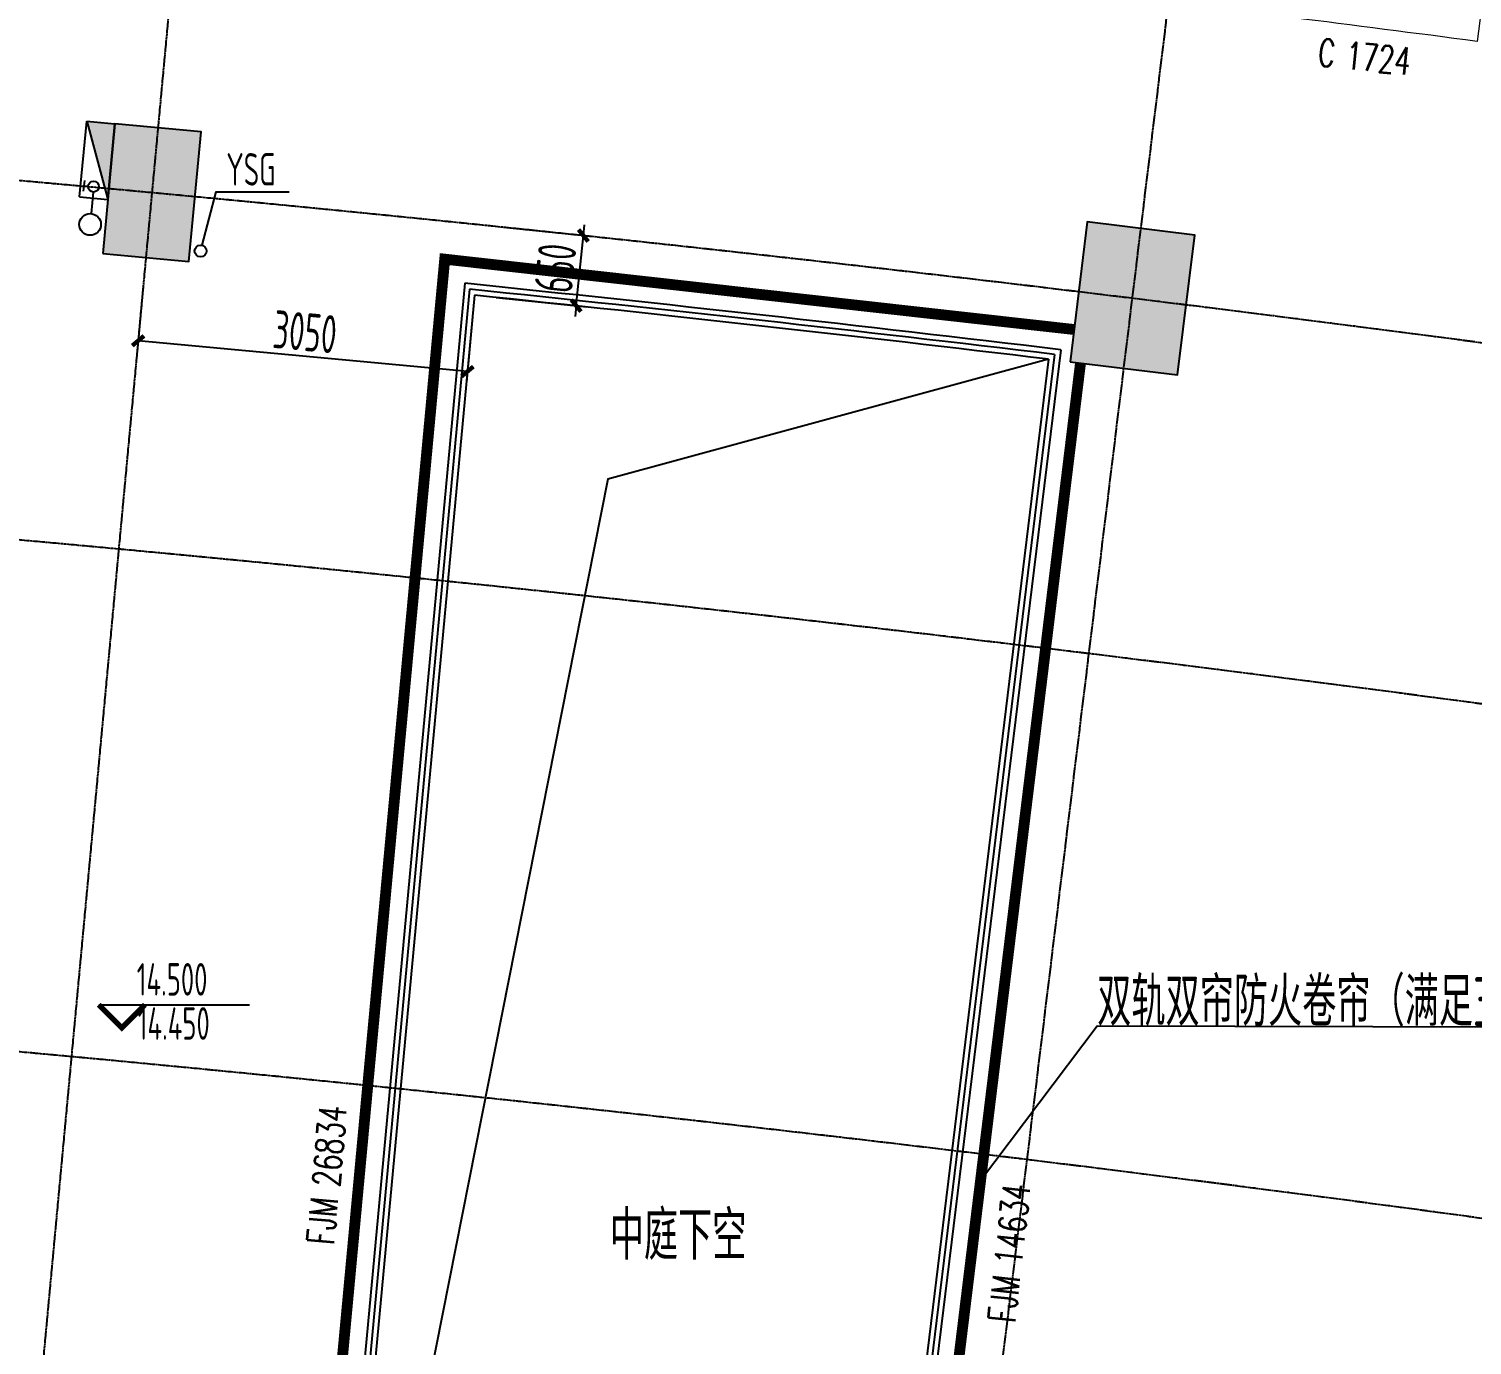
# Model space of a CAD drawing. Header units: millimetres. Extents: x 11677979 to 24947533, y -12764720 to -6308891.
# Drawn here: x 11806983 to 11820293, y -6389470 to -6377334 of the extents above; entities that cross this region are included whole.
import ezdxf
from ezdxf.enums import TextEntityAlignment as Align

# ---------------------------------------------------------------- set-up
doc = ezdxf.new("R2010")
doc.units = ezdxf.units.MM
doc.header["$LTSCALE"] = 10
for name, pattern in [('A2-RG-AXIS$0$CENTER', [2, 1.25, -0.25, 0.25, -0.25]), ('A2-RG-AXIS$0$DOTE', [2.42, 2, -0.2, 0.02, -0.2]), ('A2-RI-F4$0$A2-RG-AXIS$0$CENTER', [2, 1.25, -0.25, 0.25, -0.25]), ('A2-RI-F4$0$A2-RG-AXIS$0$DOTE', [2.42, 2, -0.2, 0.02, -0.2]), ('A2-RI-F4$0$DOT2', [0.125, 0, -0.125]), ('A2-RI-F4$0$HIDDEN', [0.375, 0.25, -0.125])]:
    doc.linetypes.add(name, pattern=pattern)
for name, color, linetype in [('A2-RB-F4$0$$34$A-DIMS-100', 1, 'Continuous'), ('A2-RG-AXIS$0$A-GRID', 1, 'A2-RG-AXIS$0$CENTER'), ('A2-RI-F4$0$$2$A-SYMB', 4, 'Continuous'), ('A2-RI-F4$0$0P-FE-FH-P', 41, 'A2-RI-F4$0$YJdef_FE-FH_LINE_F'), ('A2-RI-F4$0$0P-FE-FH-V', 141, 'Continuous'), ('A2-RI-F4$0$0P-FE-HY', 141, 'Continuous'), ('A2-RI-F4$0$A-ROOF-DRAN', 175, 'Continuous'), ('A2-RI-F4$0$A-SYMB', 4, 'Continuous'), ('A2-RI-F4$0$A-SYMB-AREA', 4, 'Continuous'), ('A2-RI-F4$0$A-SYMB-DOOR', 4, 'Continuous'), ('A2-RI-F4$0$A-SYMB-NAME', 4, 'Continuous'), ('A2-RI-F4$0$A-SYMB-VOID', 35, 'Continuous'), ('A2-RI-F4$0$A2-RB-F4$0$$34$A-DIMS-100', 1, 'Continuous'), ('A2-RI-F4$0$A2-RG-AXIS$0$A-GRID', 1, 'A2-RI-F4$0$A2-RG-AXIS$0$CENTER'), ('A2-RI-F4$0$A2-RS-F4$0$A-HATH-GRAY', 8, 'Continuous'), ('A2-RI-F4$0$A2-RS-F4$0$A-WALL-CONC', 6, 'Continuous'), ('A2-RI-F4$0$an-flor-open', 3, 'Continuous'), ('A2-RI-F4$0$防火卷帘门', 20, 'Continuous'), ('A2-RS-F4$0$A-HATH-GRAY', 8, 'Continuous'), ('A2-RS-F4$0$A-WALL-CONC', 6, 'Continuous')]:
    doc.layers.add(name, color=color, linetype=linetype)
for name, color, linetype, lineweight in [('A2-RI-F4$0$A-FLOR-OTLN', 4, 'A2-RI-F4$0$DOT2', 5), ('A2-RI-F4$0$A-GLAZ', 140, 'Continuous', 5), ('A2-RI-F4$0$A-WALL', 7, 'Continuous', 5)]:
    doc.layers.add(name, color=color, linetype=linetype, lineweight=lineweight)
doc.styles.add('A2-RB-F4$0$$0$XD2008', font='hzs.shx', dxfattribs={"width": 0.7, "bigfont": 'hztxt.shx'})
doc.styles.add('A2-RI-F4$0$$0$XD2008', font='hzs.shx', dxfattribs={"width": 0.7, "bigfont": 'hztxt.shx'})
doc.styles.add('A2-RI-F4$0$A2-RB-F4$0$$0$XD2008', font='hzs.shx', dxfattribs={"width": 0.7, "bigfont": 'hztxt.shx'})
doc.styles.add('A2-RI-F4$0$ECADI', font='hzs.shx', dxfattribs={"width": 0.7, "bigfont": 'hztxt.shx'})
doc.styles.add('A2-RI-F4$0$ECADI-TXT', font='simplex.shx', dxfattribs={"bigfont": 'hztxt.shx'})
doc.styles.add('A2-RI-F4$0$hz1', font='hzs.shx', dxfattribs={"width": 0.75, "bigfont": 'hztxt.shx'})
doc.linetypes.add('A2-RI-F4$0$YJdef_FE-FH_LINE_F', pattern='A,4,-0.2,["F",A2-RI-F4$0$hz1,S=0.2,R=0,X=-0.1,Y=-0.1],-0.1', length=4.3)
doc.dimstyles.new('A2-RB-F4$0$$0$XD100$0', dxfattribs={"dimscale": 100, "dimtxt": 3.5, "dimasz": 1, "dimexe": 1, "dimexo": 2, "dimgap": 0.5, "dimtad": 1, "dimdec": 0, "dimdsep": 46, "dimtxsty": 'A2-RB-F4$0$$0$XD2008', "dimblk1": 'A2-RB-F4$0$$20$_ArchTick', "dimblk2": 'A2-RB-F4$0$$20$_ArchTick', "dimsah": 1, "dimcen": 2.5, "dimclrt": 4, "dimaunit": 1, "dimadec": 0, "dimazin": 0, "dimtfac": 1, "dimtdec": 0, "dimtix": 1, "dimtmove": 2, "dimatfit": 3, "dimfxl": 0, "dimtolj": 1, "dimtzin": 0, "dimarcsym": 0})
doc.dimstyles.new('A2-RI-F4$0$A2-RB-F4$0$$0$XD100$0', dxfattribs={"dimscale": 100, "dimtxt": 3.5, "dimasz": 1, "dimexe": 1, "dimexo": 2, "dimgap": 0.5, "dimtad": 1, "dimdec": 0, "dimdsep": 46, "dimtxsty": 'A2-RI-F4$0$A2-RB-F4$0$$0$XD2008', "dimblk1": 'A2-RI-F4$0$A2-RB-F4$0$$20$_ArchTick', "dimblk2": 'A2-RI-F4$0$A2-RB-F4$0$$20$_ArchTick', "dimsah": 1, "dimcen": 2.5, "dimclrt": 4, "dimaunit": 1, "dimadec": 0, "dimazin": 0, "dimtfac": 1, "dimtdec": 0, "dimtix": 1, "dimtmove": 2, "dimatfit": 3, "dimfxl": 0, "dimtolj": 1, "dimtzin": 0, "dimarcsym": 0})

# ---------------------------------------------------------------- blocks, each defined once
blk = doc.blocks.new('A2-RB-F4$0$$20$_ArchTick')
at = {"color": 0, "linetype": 'ByBlock', "const_width": 0.4}
blk.add_lwpolyline([(-0.5, -0.5), (0.5, 0.5)], dxfattribs=at)
blk = doc.blocks.new('*D352')
at = {"layer": 'A2-RB-F4$0$$34$A-DIMS-100', "color": 0, "lineweight": -2, "transparency": 16777216}
for p, q in [((11811359, -6379164), (11812196, -6379250)), ((11812097, -6379240), (11812107, -6379140)), ((11812030, -6379886), (11812097, -6379240)), ((11811292, -6379810), (11812129, -6379897)), ((11812030, -6379886), (11812020, -6379986))]:
    blk.add_line(p, q, dxfattribs=at)
at = {"layer": 'Defpoints', "color": 0, "transparency": 16777216}
for p in [(11811160, -6379143), (11812097, -6379240), (11811093, -6379790)]:
    blk.add_point(p, dxfattribs=at)
at = {"layer": 'A2-RB-F4$0$$34$A-DIMS-100', "color": 0, "lineweight": -2, "transparency": 16777216, "xscale": 100, "yscale": 100, "zscale": 100}
for p, rotation in [((11812097, -6379240), 264.1228209960622), ((11812030, -6379886), 84.1228209960622)]:
    blk.add_blockref('A2-RB-F4$0$$20$_ArchTick', p, dxfattribs=dict(at, rotation=rotation))
at = {"layer": 'A2-RB-F4$0$$34$A-DIMS-100', "color": 4, "transparency": 16777216, "insert": (11811839, -6379540), "char_height": 350, "attachment_point": 5, "rotation": 84.1228, "style": 'A2-RB-F4$0$$0$XD2008'}
blk.add_mtext('\\A1;650', dxfattribs=at)
blk = doc.blocks.new('*D355')
at = {"layer": 'A2-RB-F4$0$$34$A-DIMS-100', "color": 0, "lineweight": -2, "transparency": 16777216}
for p, q in [((11808038, -6379706), (11807981, -6380310)), ((11811075, -6379989), (11811018, -6380593)), ((11811028, -6380493), (11807991, -6380210))]:
    blk.add_line(p, q, dxfattribs=at)
at = {"layer": 'Defpoints', "color": 0, "transparency": 16777216}
for p in [(11808056, -6379507), (11811093, -6379790), (11807991, -6380210)]:
    blk.add_point(p, dxfattribs=at)
at = {"layer": 'A2-RB-F4$0$$34$A-DIMS-100', "color": 0, "lineweight": -2, "transparency": 16777216, "xscale": 100, "yscale": 100, "zscale": 100}
for p, rotation in [((11807991, -6380210), 174.6757551522877), ((11811028, -6380493), 354.6757551522878)]:
    blk.add_blockref('A2-RB-F4$0$$20$_ArchTick', p, dxfattribs=dict(at, rotation=rotation))
at = {"layer": 'A2-RB-F4$0$$34$A-DIMS-100', "color": 4, "transparency": 16777216, "insert": (11809530, -6380128), "char_height": 350, "attachment_point": 5, "rotation": 354.6758, "style": 'A2-RB-F4$0$$0$XD2008'}
blk.add_mtext('\\A1;3050', dxfattribs=at)
blk = doc.blocks.new('A2-RG-AXIS')
at = {"layer": 'A2-RG-AXIS$0$A-GRID', "linetype": 'A2-RG-AXIS$0$DOTE'}
for p, q in [((11809008.7, -6369286.5), (11805278.5, -6409313.1)), ((11813447.2, -6410192.8), (11818325.2, -6370289.9))]:
    blk.add_line(p, q, dxfattribs=at)
for radius in [323300, 316700, 313400, 308700]:
    blk.add_arc((11778730.7, -6694178.7), radius, 75.589285, 95.407644, dxfattribs=at)
blk = doc.blocks.new('A2-RI-F4$0$5erhfh')
at = {"layer": 'A2-RI-F4$0$A-SYMB-AREA', "style": 'A2-RI-F4$0$ECADI', "width": 0.7}
blk.add_attdef('340M2', text='', height=2.5, dxfattribs=at).set_placement((0, 1.25), align=Align.MIDDLE_LEFT)
at = {"layer": 'A2-RI-F4$0$A-SYMB-NAME', "style": 'A2-RI-F4$0$ECADI', "width": 0.7}
blk.add_attdef('CHINESENAME', (-12.29, 3.09), '', height=4.5, dxfattribs=at)
blk = doc.blocks.new('A2-RI-F4$0$Bay 1')
at = {"layer": 'A2-RI-F4$0$A-FLOR-OTLN', "linetype": 'Continuous'}
for radius, end in [(320350, 93.62248), (319450, 93.51966)]:
    blk.add_arc((19611, -318847), radius, 93.21111, end, dxfattribs=at)
at = {"layer": 'A2-RI-F4$0$A-GLAZ'}
for radius in [320050, 320020]:
    blk.add_arc((19611, -318847), radius, 93.21111, 93.51966, dxfattribs=at)
at = {"layer": 'A2-RI-F4$0$A-WALL'}
for p, q in [((1667, 1000), (1717, 101)), ((1767, 1005), (1806, 306)), ((-729, 856), (-685, 158)), ((-629, 862), (-37, 599)), ((-37, 599), (0, 0))]:
    blk.add_line(p, q, dxfattribs=at)
for start, end in [(93.19322, 93.21111), (93.62248, 93.64037)]:
    blk.add_arc((19611, -318847), 320350, start, end, dxfattribs=at)
blk = doc.blocks.new('A2-RI-F4$0$A2-RB-F4$0$$20$_ArchTick')
at = {"color": 0, "linetype": 'ByBlock', "const_width": 0.4}
blk.add_lwpolyline([(-0.5, -0.5), (0.5, 0.5)], dxfattribs=at)
blk = doc.blocks.new('*D877')
at = {"layer": 'A2-RI-F4$0$A2-RB-F4$0$$34$A-DIMS-100', "color": 0, "lineweight": -2, "transparency": 16777216}
for p, q in [((11811359, -6379164), (11812196, -6379250)), ((11812097, -6379240), (11812107, -6379140)), ((11812030, -6379886), (11812097, -6379240)), ((11811292, -6379810), (11812129, -6379897)), ((11812030, -6379886), (11812020, -6379986))]:
    blk.add_line(p, q, dxfattribs=at)
at = {"layer": 'Defpoints', "color": 0, "transparency": 16777216}
for p in [(11811160, -6379143), (11812097, -6379240), (11811093, -6379790)]:
    blk.add_point(p, dxfattribs=at)
at = {"layer": 'A2-RI-F4$0$A2-RB-F4$0$$34$A-DIMS-100', "color": 0, "lineweight": -2, "transparency": 16777216, "xscale": 100, "yscale": 100, "zscale": 100}
for p, rotation in [((11812097, -6379240), 264.1228209960622), ((11812030, -6379886), 84.1228209960622)]:
    blk.add_blockref('A2-RI-F4$0$A2-RB-F4$0$$20$_ArchTick', p, dxfattribs=dict(at, rotation=rotation))
at = {"layer": 'A2-RI-F4$0$A2-RB-F4$0$$34$A-DIMS-100', "color": 4, "transparency": 16777216, "insert": (11811839, -6379540), "char_height": 350, "attachment_point": 5, "rotation": 84.1228, "style": 'A2-RI-F4$0$A2-RB-F4$0$$0$XD2008'}
blk.add_mtext('\\A1;650', dxfattribs=at)
blk = doc.blocks.new('*D880')
at = {"layer": 'A2-RI-F4$0$A2-RB-F4$0$$34$A-DIMS-100', "color": 0, "lineweight": -2, "transparency": 16777216}
for p, q in [((11808038, -6379706), (11807981, -6380310)), ((11811075, -6379989), (11811018, -6380593)), ((11811028, -6380493), (11807991, -6380210))]:
    blk.add_line(p, q, dxfattribs=at)
at = {"layer": 'Defpoints', "color": 0, "transparency": 16777216}
for p in [(11808056, -6379507), (11811093, -6379790), (11807991, -6380210)]:
    blk.add_point(p, dxfattribs=at)
at = {"layer": 'A2-RI-F4$0$A2-RB-F4$0$$34$A-DIMS-100', "color": 0, "lineweight": -2, "transparency": 16777216, "xscale": 100, "yscale": 100, "zscale": 100}
for p, rotation in [((11807991, -6380210), 174.6757551522877), ((11811028, -6380493), 354.6757551522878)]:
    blk.add_blockref('A2-RI-F4$0$A2-RB-F4$0$$20$_ArchTick', p, dxfattribs=dict(at, rotation=rotation))
at = {"layer": 'A2-RI-F4$0$A2-RB-F4$0$$34$A-DIMS-100', "color": 4, "transparency": 16777216, "insert": (11809530, -6380128), "char_height": 350, "attachment_point": 5, "rotation": 354.6758, "style": 'A2-RI-F4$0$A2-RB-F4$0$$0$XD2008'}
blk.add_mtext('\\A1;3050', dxfattribs=at)
blk = doc.blocks.new('A2-RI-F4$0$A2-RG-AXIS')
at = {"layer": 'A2-RI-F4$0$A2-RG-AXIS$0$A-GRID', "linetype": 'A2-RI-F4$0$A2-RG-AXIS$0$DOTE'}
for p, q in [((11809008.7, -6369286.5), (11805278.5, -6409313.1)), ((11813447.2, -6410192.8), (11818325.2, -6370289.9))]:
    blk.add_line(p, q, dxfattribs=at)
for radius in [323300, 316700, 313400, 308700]:
    blk.add_arc((11778730.7, -6694178.7), radius, 75.589285, 95.407644, dxfattribs=at)
blk = doc.blocks.new('A2-RI-F4$0$A2-RS-F4')
at = {"layer": 'A2-RI-F4$0$A2-RS-F4$0$A-HATH-GRAY', "ltscale": 3}
h = blk.add_hatch(color=256, dxfattribs=at)
h.paths.add_polyline_path([(11780371, -6378133), (11781371, -6378140), (11781380, -6376840), (11780380, -6376833)])
h.paths.add_polyline_path([(11771295, -6378216), (11772295, -6378194), (11772267, -6376895), (11771267, -6376916)])
h.paths.add_polyline_path([(11789445, -6378310), (11790445, -6378346), (11790491, -6377046), (11789491, -6377011)])
h.paths.add_polyline_path([(11794061, -6377996), (11794660, -6378034), (11794711, -6377236), (11794112, -6377197)])
h.paths.add_polyline_path([(11762226, -6378560), (11763225, -6378509), (11763159, -6377211), (11762160, -6377261)])
h.paths.add_polyline_path([(11756038, -6378647), (11756835, -6378584), (11756756, -6377587), (11755959, -6377650)])
h.paths.add_polyline_path([(11801644, -6378462), (11802243, -6378500), (11802294, -6377702), (11801696, -6377663)])
h.paths.add_polyline_path([(11751541, -6379499), (11752339, -6379435), (11752220, -6377940), (11751422, -6378003)])
h.paths.add_polyline_path([(11807664, -6379406), (11808460, -6379480), (11808572, -6378285), (11807775, -6378211)])
h.paths.add_polyline_path([(11816585, -6380403), (11817577, -6380525), (11817736, -6379235), (11816743, -6379113)])
h.paths.add_polyline_path([(11825579, -6381619), (11826568, -6381768), (11826763, -6380483), (11825774, -6380333)])
h.paths.add_polyline_path([(11793833, -6381539), (11794432, -6381577), (11794483, -6380779), (11793885, -6380740)])
h.paths.add_polyline_path([(11801417, -6382005), (11802015, -6382043), (11802067, -6381245), (11801468, -6381206)])
h.paths.add_polyline_path([(11834536, -6383085), (11835520, -6383263), (11835752, -6381984), (11834768, -6381806)])
h.paths.add_polyline_path([(11843442, -6384837), (11844420, -6385043), (11844688, -6383771), (11843710, -6383565)])
h.paths.add_polyline_path([(11849707, -6386048), (11850486, -6386227), (11850721, -6385255), (11849941, -6385076)])
h.paths.add_polyline_path([(11756683, -6386772), (11757481, -6386706), (11757402, -6385711), (11756605, -6385775)])
h.paths.add_polyline_path([(11752168, -6387374), (11752965, -6387310), (11752846, -6385815), (11752049, -6385879)])
h.paths.add_polyline_path([(11854132, -6387107), (11854912, -6387286), (11855146, -6386314), (11854366, -6386134)])
h.paths.add_polyline_path([(11793236, -6390821), (11793835, -6390859), (11793887, -6390061), (11793288, -6390022)])
h.paths.add_polyline_path([(11800820, -6391286), (11801419, -6391324), (11801470, -6390526), (11800871, -6390487)])
h.paths.add_polyline_path([(11847832, -6393825), (11848612, -6394005), (11848846, -6393033), (11848067, -6392853)])
h.paths.add_polyline_path([(11780263, -6394032), (11781263, -6394039), (11781272, -6392739), (11780272, -6392732)])
h.paths.add_polyline_path([(11771644, -6394112), (11772644, -6394090), (11772615, -6392791), (11771616, -6392812)])
h.paths.add_polyline_path([(11788881, -6394200), (11789880, -6394236), (11789926, -6392936), (11788927, -6392901)])
h.paths.add_polyline_path([(11793009, -6394364), (11793607, -6394402), (11793659, -6393604), (11793060, -6393565)])
h.paths.add_polyline_path([(11763031, -6394440), (11764030, -6394389), (11763964, -6393090), (11762965, -6393141)])
h.paths.add_polyline_path([(11757323, -6394797), (11758120, -6394731), (11758041, -6393736), (11757243, -6393800)])
h.paths.add_polyline_path([(11800592, -6394829), (11801191, -6394867), (11801242, -6394069), (11800643, -6394030)])
h.paths.add_polyline_path([(11852257, -6394884), (11853037, -6395064), (11853271, -6394091), (11852492, -6393912)])
h.paths.add_polyline_path([(11752786, -6395149), (11753584, -6395086), (11753465, -6393591), (11752667, -6393654)])
h.paths.add_polyline_path([(11806189, -6395237), (11806985, -6395311), (11807096, -6394116), (11806300, -6394042)])
h.paths.add_polyline_path([(11814656, -6396186), (11815648, -6396307), (11815806, -6395017), (11814813, -6394896)])
h.paths.add_polyline_path([(11823198, -6397340), (11824186, -6397490), (11824381, -6396205), (11823392, -6396055)])
h.paths.add_polyline_path([(11831682, -6398729), (11832663, -6398921), (11832913, -6397645), (11831931, -6397453)])
h.paths.add_polyline_path([(11840164, -6400383), (11841142, -6400589), (11841411, -6399317), (11840432, -6399110)])
edge = h.paths.add_edge_path()
edge.add_arc((11780719, -6400485), 450, 0, 360)
edge = h.paths.add_edge_path()
edge.add_arc((11772286, -6400549), 450, 0, 360)
edge = h.paths.add_edge_path()
edge.add_arc((11789152, -6400664), 450, 0, 360)
edge = h.paths.add_edge_path()
edge.add_arc((11763857, -6400856), 450, 0, 360)
h.paths.add_polyline_path([(11845946, -6401652), (11846725, -6401831), (11846960, -6400859), (11846180, -6400679)])
edge = h.paths.add_edge_path()
edge.add_arc((11797576, -6401084), 450, 0, 360)
edge = h.paths.add_edge_path()
edge.add_arc((11755441, -6401404), 451, 0, 360)
edge = h.paths.add_edge_path()
edge.add_arc((11805984, -6401746), 450, 0, 360)
h.paths.add_polyline_path([(11850371, -6402710), (11851151, -6402890), (11851385, -6401917), (11850605, -6401738)])
edge = h.paths.add_edge_path()
edge.add_arc((11814369, -6402649), 450, 0, 360)
edge = h.paths.add_edge_path()
edge.add_arc((11822726, -6403793), 450, 0, 360)
edge = h.paths.add_edge_path()
edge.add_arc((11831046, -6405176), 450, 0, 360)
edge = h.paths.add_edge_path()
edge.add_arc((11839323, -6406797), 451, 0, 360)
edge = h.paths.add_edge_path()
edge.add_arc((11847549, -6408655), 451, 0, 360)
at = {"layer": 'A2-RI-F4$0$A2-RS-F4$0$A-WALL-CONC'}
for points in [[(11807664, -6379406), (11808460, -6379480), (11808572, -6378285), (11807775, -6378211)], [(11816585, -6380403), (11817577, -6380525), (11817736, -6379235), (11816743, -6379113)]]:
    blk.add_3dface(points, dxfattribs=at)
blk = doc.blocks.new('A2-RI-F4$0$ysg')
at = {"layer": 'A2-RI-F4$0$A-ROOF-DRAN'}
blk.add_lwpolyline([(57231, -7289), (57360, -6796), (58036, -6796)], dxfattribs=at)
blk.add_circle((57218, -7342), 55, dxfattribs=at)
ref = blk.add_blockref('A2-RI-F4$0$5erhfh', (58685, -7048), dxfattribs=dict(at, xscale=100, yscale=100, zscale=100))
ref.add_attrib('CHINESENAME', 'YSG', (57455, -6739), dxfattribs={"layer": 'A2-RI-F4$0$A-SYMB-NAME', "height": 300, "style": 'A2-RI-F4$0$ECADI', "width": 0.7})
blk = doc.blocks.new('A2-RI-F4$0$ECADI-TAG-DOOR')
blk = doc.blocks.new('A2-RI-F4$0$A$C6F954C98')
at = {"extrusion": (0, 0, -1)}
blk.add_hatch(color=256, dxfattribs=at).paths.add_polyline_path([(-260, 700), (0, 0), (0, 700)])
for p, q in [((260, 700), (0, 700)), ((0, 0), (0, 700)), ((260, 700), (0, 0)), ((260, 0), (260, 700)), ((231, 156, 0), (231, 56, 0)), ((260, 0), (0, 0)), ((231, 106, 0), (191, 106, 0))]:
    blk.add_line(p, q, dxfattribs=at)
blk.add_circle((-141, 106, 0), 50, dxfattribs=at)
blk = doc.blocks.new('A2-RI-F4$0$$2$ECADI-TAG-HGHT（国标）')
at = {"color": 1}
blk.add_line((-2.12, 2.12), (11.77, 2.12), dxfattribs=at)
at = {"color": 1, "const_width": 0.5}
blk.add_lwpolyline([(-2.12, 2.12), (0, 0), (2.12, 2.12)], dxfattribs=at)
at = {"style": 'A2-RI-F4$0$$0$XD2008', "width": 0.7}
blk.add_attdef('FL', text='', height=3, dxfattribs=at).set_placement((-2.69, 2.97), align=Align.RIGHT)
for tag, p in [('F.F.L.', (2.28, 2.97)), ('T.O.S.', (2.28, -1.1))]:
    blk.add_attdef(tag, p, '', height=3, dxfattribs=at)
blk = doc.blocks.new('A2-RS-F4')
at = {"layer": 'A2-RS-F4$0$A-HATH-GRAY', "ltscale": 3}
h = blk.add_hatch(color=256, dxfattribs=at)
h.paths.add_polyline_path([(11780371, -6378133), (11781371, -6378140), (11781380, -6376840), (11780380, -6376833)])
h.paths.add_polyline_path([(11771295, -6378216), (11772295, -6378194), (11772267, -6376895), (11771267, -6376916)])
h.paths.add_polyline_path([(11789445, -6378310), (11790445, -6378346), (11790491, -6377046), (11789491, -6377011)])
h.paths.add_polyline_path([(11794061, -6377996), (11794660, -6378034), (11794711, -6377236), (11794112, -6377197)])
h.paths.add_polyline_path([(11762226, -6378560), (11763225, -6378509), (11763159, -6377211), (11762160, -6377261)])
h.paths.add_polyline_path([(11756038, -6378647), (11756835, -6378584), (11756756, -6377587), (11755959, -6377650)])
h.paths.add_polyline_path([(11801644, -6378462), (11802243, -6378500), (11802294, -6377702), (11801696, -6377663)])
h.paths.add_polyline_path([(11751541, -6379499), (11752339, -6379435), (11752220, -6377940), (11751422, -6378003)])
h.paths.add_polyline_path([(11807664, -6379406), (11808460, -6379480), (11808572, -6378285), (11807775, -6378211)])
h.paths.add_polyline_path([(11816585, -6380403), (11817577, -6380525), (11817736, -6379235), (11816743, -6379113)])
h.paths.add_polyline_path([(11825579, -6381619), (11826568, -6381768), (11826763, -6380483), (11825774, -6380333)])
h.paths.add_polyline_path([(11793833, -6381539), (11794432, -6381577), (11794483, -6380779), (11793885, -6380740)])
h.paths.add_polyline_path([(11801417, -6382005), (11802015, -6382043), (11802067, -6381245), (11801468, -6381206)])
h.paths.add_polyline_path([(11834536, -6383085), (11835520, -6383263), (11835752, -6381984), (11834768, -6381806)])
h.paths.add_polyline_path([(11843442, -6384837), (11844420, -6385043), (11844688, -6383771), (11843710, -6383565)])
h.paths.add_polyline_path([(11849707, -6386048), (11850486, -6386227), (11850721, -6385255), (11849941, -6385076)])
h.paths.add_polyline_path([(11756683, -6386772), (11757481, -6386706), (11757402, -6385711), (11756605, -6385775)])
h.paths.add_polyline_path([(11752168, -6387374), (11752965, -6387310), (11752846, -6385815), (11752049, -6385879)])
h.paths.add_polyline_path([(11854132, -6387107), (11854912, -6387286), (11855146, -6386314), (11854366, -6386134)])
h.paths.add_polyline_path([(11793236, -6390821), (11793835, -6390859), (11793887, -6390061), (11793288, -6390022)])
h.paths.add_polyline_path([(11800820, -6391286), (11801419, -6391324), (11801470, -6390526), (11800871, -6390487)])
h.paths.add_polyline_path([(11847832, -6393825), (11848612, -6394005), (11848846, -6393033), (11848067, -6392853)])
h.paths.add_polyline_path([(11780263, -6394032), (11781263, -6394039), (11781272, -6392739), (11780272, -6392732)])
h.paths.add_polyline_path([(11771644, -6394112), (11772644, -6394090), (11772615, -6392791), (11771616, -6392812)])
h.paths.add_polyline_path([(11788881, -6394200), (11789880, -6394236), (11789926, -6392936), (11788927, -6392901)])
h.paths.add_polyline_path([(11793009, -6394364), (11793607, -6394402), (11793659, -6393604), (11793060, -6393565)])
h.paths.add_polyline_path([(11763031, -6394440), (11764030, -6394389), (11763964, -6393090), (11762965, -6393141)])
h.paths.add_polyline_path([(11757323, -6394797), (11758120, -6394731), (11758041, -6393736), (11757243, -6393800)])
h.paths.add_polyline_path([(11800592, -6394829), (11801191, -6394867), (11801242, -6394069), (11800643, -6394030)])
h.paths.add_polyline_path([(11852257, -6394884), (11853037, -6395064), (11853271, -6394091), (11852492, -6393912)])
h.paths.add_polyline_path([(11752786, -6395149), (11753584, -6395086), (11753465, -6393591), (11752667, -6393654)])
h.paths.add_polyline_path([(11806189, -6395237), (11806985, -6395311), (11807096, -6394116), (11806300, -6394042)])
h.paths.add_polyline_path([(11814656, -6396186), (11815648, -6396307), (11815806, -6395017), (11814813, -6394896)])
h.paths.add_polyline_path([(11823198, -6397340), (11824186, -6397490), (11824381, -6396205), (11823392, -6396055)])
h.paths.add_polyline_path([(11831682, -6398729), (11832663, -6398921), (11832913, -6397645), (11831931, -6397453)])
h.paths.add_polyline_path([(11840164, -6400383), (11841142, -6400589), (11841411, -6399317), (11840432, -6399110)])
edge = h.paths.add_edge_path()
edge.add_arc((11780719, -6400485), 450, 0, 360)
edge = h.paths.add_edge_path()
edge.add_arc((11772286, -6400549), 450, 0, 360)
edge = h.paths.add_edge_path()
edge.add_arc((11789152, -6400664), 450, 0, 360)
edge = h.paths.add_edge_path()
edge.add_arc((11763857, -6400856), 450, 0, 360)
h.paths.add_polyline_path([(11845946, -6401652), (11846725, -6401831), (11846960, -6400859), (11846180, -6400679)])
edge = h.paths.add_edge_path()
edge.add_arc((11797576, -6401084), 450, 0, 360)
edge = h.paths.add_edge_path()
edge.add_arc((11755441, -6401404), 451, 0, 360)
edge = h.paths.add_edge_path()
edge.add_arc((11805984, -6401746), 450, 0, 360)
h.paths.add_polyline_path([(11850371, -6402710), (11851151, -6402890), (11851385, -6401917), (11850605, -6401738)])
edge = h.paths.add_edge_path()
edge.add_arc((11814369, -6402649), 450, 0, 360)
edge = h.paths.add_edge_path()
edge.add_arc((11822726, -6403793), 450, 0, 360)
edge = h.paths.add_edge_path()
edge.add_arc((11831046, -6405176), 450, 0, 360)
edge = h.paths.add_edge_path()
edge.add_arc((11839323, -6406797), 451, 0, 360)
edge = h.paths.add_edge_path()
edge.add_arc((11847549, -6408655), 451, 0, 360)
at = {"layer": 'A2-RS-F4$0$A-WALL-CONC'}
for points in [[(11807664, -6379406), (11808460, -6379480), (11808572, -6378285), (11807775, -6378211)], [(11816585, -6380403), (11817577, -6380525), (11817736, -6379235), (11816743, -6379113)]]:
    blk.add_3dface(points, dxfattribs=at)
blk = doc.blocks.new('A2-RB-F4')
at = {"layer": 'A2-RB-F4$0$$34$A-DIMS-100'}
for p2, distance, picture, middle in [((11811159.6, -6379143.4), -941.9, '*D352', (11811839.4, -6379540.1)), ((11808056.2, -6379507), 706.5, '*D355', (11809530, -6380127.9))]:
    dim = blk.add_aligned_dim(p1=(11811093.1, -6379790), p2=p2, distance=distance, dimstyle='A2-RB-F4$0$$0$XD100$0', dxfattribs=at)
    dim.commit()
    dim.dimension.update_dxf_attribs({"geometry": picture, "text_midpoint": middle})
blk = doc.blocks.new('A2-RI-F4$0$A2-RB-F4')
at = {"layer": 'A2-RI-F4$0$A2-RB-F4$0$$34$A-DIMS-100'}
for p2, distance, picture, middle in [((11811159.6, -6379143.4), -941.9, '*D877', (11811839.4, -6379540.1)), ((11808056.2, -6379507), 706.5, '*D880', (11809530, -6380127.9))]:
    dim = blk.add_aligned_dim(p1=(11811093.1, -6379790), p2=p2, distance=distance, dimstyle='A2-RI-F4$0$A2-RB-F4$0$$0$XD100$0', dxfattribs=at)
    dim.commit()
    dim.dimension.update_dxf_attribs({"geometry": picture, "text_midpoint": middle})
blk = doc.blocks.new('A2-RI-F4')
at = {"layer": 'A2-RI-F4$0$0P-FE-FH-P'}
blk.add_line((11807575.5, -6378838.9, 0), (11807556.9, -6379038, 0), dxfattribs=at)
at = {"layer": 'A2-RI-F4$0$0P-FE-FH-V'}
blk.add_circle((11807547.6, -6379137.6, 0), 100, dxfattribs=at)
at = {"layer": 'A2-RI-F4$0$A-SYMB'}
blk.add_lwpolyline([(11823188.9, -6386544.8), (11816835.9, -6386528.2), (11815759.7, -6387955.1)], dxfattribs=at)
at = {"layer": 'A2-RI-F4$0$A-SYMB-VOID', "ltscale": 500}
blk.add_lwpolyline([(11816387.2, -6380379.7), (11812322.5, -6381487.3), (11809701.1, -6394726)], dxfattribs=at)
at = {"layer": 'A2-RI-F4$0$an-flor-open'}
for p, q in [((11811002.9, -6379680.2), (11809592.4, -6394815.3)), ((11811048, -6379735.1), (11809646.7, -6394770.6)), ((11811093.1, -6379790), (11809701.1, -6394726)), ((11816387.2, -6380379.7), (11814566.5, -6395269.2)), ((11816443.2, -6380336.4), (11814612.2, -6395325)), ((11816499.4, -6380292.8), (11814652.8, -6395380.3))]:
    blk.add_line(p, q, dxfattribs=at)
for radius, start, end in [(316150, 83.138807, 84.14112), (316100, 83.147967, 84.131972), (316050, 83.157125, 84.122821)]:
    blk.add_arc((11778730.7, -6694178.7), radius, start, end, dxfattribs=at)
at = {"layer": 'A2-RI-F4$0$防火卷帘门', "linetype": 'A2-RI-F4$0$HIDDEN', "ltscale": 3, "const_width": 100}
for points in [[(11814732.7, -6395591.4), (11809371.3, -6394991), (11810818.5, -6379457.5), (11816621, -6380106)], [(11816682.3, -6380410.2), (11814910.2, -6394902.5)]]:
    blk.add_lwpolyline(points, dxfattribs=at)
for name, p in [('A2-RI-F4$0$A2-RG-AXIS', (0, 0)), ('A2-RI-F4$0$A2-RB-F4', (0, 0)), ('A2-RI-F4$0$A2-RS-F4', (0, 0)), ('A2-RI-F4$0$ysg', (11751349.3, -6372040.3))]:
    blk.add_blockref(name, p)
ref = blk.add_blockref('A2-RI-F4$0$5erhfh', (11818065.1, -6386836.9), dxfattribs=dict(xscale=100, yscale=100, zscale=100))
ref.add_attrib('CHINESENAME', '双轨双帘防火卷帘（满足3小时防火隔离要求）', (11816835.9, -6386528.2), dxfattribs={"layer": 'A2-RI-F4$0$A-SYMB-NAME', "height": 450, "style": 'A2-RI-F4$0$ECADI', "width": 0.7})
ref = blk.add_blockref('A2-RI-F4$0$5erhfh', (11814097.3, -6389417.1), dxfattribs=dict(xscale=100, yscale=100, zscale=100))
ref.add_attrib('CHINESENAME', '中庭下空', (11812340.4, -6388683.5), dxfattribs={"layer": 'A2-RI-F4$0$A-SYMB-NAME', "height": 450, "style": 'A2-RI-F4$0$ECADI', "width": 0.7})
at = {"layer": 'A2-RI-F4$0$$2$A-SYMB'}
ref = blk.add_blockref('A2-RI-F4$0$$2$ECADI-TAG-HGHT（国标）', (11807840.6, -6386544.2), dxfattribs=dict(at, xscale=100, yscale=100, zscale=100))
ref.add_attrib('F.F.L.', '14.500', (11807978.2, -6386247.4), dxfattribs={"layer": '0', "height": 300, "style": 'A2-RI-F4$0$$0$XD2008', "width": 0.7})
ref.add_attrib('T.O.S.', '14.450', (11807987.4, -6386654.6), dxfattribs={"layer": '0', "height": 300, "style": 'A2-RI-F4$0$$0$XD2008', "width": 0.7})
at = {"layer": 'A2-RI-F4$0$0P-FE-HY', "xscale": -1, "rotation": 354.6757551514596}
blk.add_blockref('A2-RI-F4$0$A$C6F954C98', (11807710.4, -6378907.6), dxfattribs=at)
at = {"layer": 'A2-RI-F4$0$A-SYMB-DOOR'}
ref = blk.add_blockref('A2-RI-F4$0$ECADI-TAG-DOOR', (11819177.9, -6378435.2, -333.3), dxfattribs=dict(at, xscale=99.9999999983509, yscale=99.9999999983509, zscale=99.9999999983509, rotation=354.464350077013))
ref.add_attrib('门窗主编号1', 'C', dxfattribs={"height": 250, "rotation": 354.46435, "style": 'A2-RI-F4$0$ECADI-TXT', "width": 0.7}).set_placement((11819019.3, -6377688, -333.3), align=Align.RIGHT)
ref.add_attrib('门窗主编号2', '1724', (11819117.4, -6377701.7), dxfattribs={"height": 250, "rotation": 354.46435, "style": 'A2-RI-F4$0$ECADI-TXT', "width": 0.7})
ref = blk.add_blockref('A2-RI-F4$0$ECADI-TAG-DOOR', (11810580.7, -6387953.1), dxfattribs=dict(at, xscale=99.99999999967409, yscale=99.99999999967409, zscale=99.99999999967409, rotation=84.87726393302145))
ref.add_attrib('门窗主编号1', 'FJM', dxfattribs={"height": 250, "rotation": 84.87726, "style": 'A2-RI-F4$0$ECADI-TXT', "width": 0.7}).set_placement((11809834.6, -6388117.2), align=Align.RIGHT)
ref.add_attrib('门窗主编号2', '26834', (11809847.7, -6388019, 333.3), dxfattribs={"height": 250, "rotation": 84.87726, "style": 'A2-RI-F4$0$ECADI-TXT', "width": 0.7})
ref = blk.add_blockref('A2-RI-F4$0$ECADI-TAG-DOOR', (11816873.1, -6388687.4), dxfattribs=dict(at, xscale=99.99999999967412, yscale=99.99999999967412, zscale=99.99999999967412, rotation=83.87726393302144))
ref.add_attrib('门窗主编号1', 'FJM', dxfattribs={"height": 250, "rotation": 83.87726, "style": 'A2-RI-F4$0$ECADI-TXT', "width": 0.7}).set_placement((11816124.3, -6388838.4), align=Align.RIGHT)
ref.add_attrib('门窗主编号2', '14634', (11816139.1, -6388740.5, 333.3), dxfattribs={"height": 250, "rotation": 83.87726, "style": 'A2-RI-F4$0$ECADI-TXT', "width": 0.7})
at = {"layer": 'A2-RI-F4$0$A-WALL', "rotation": 349.3046493589527}
blk.add_blockref('A2-RI-F4$0$Bay 1', (11818632.4, -6377230.6), dxfattribs=at)

msp = doc.modelspace()

# ---------------------------------------------------------------- block references
for name in ['A2-RI-F4', 'A2-RG-AXIS', 'A2-RB-F4', 'A2-RS-F4']:
    msp.add_blockref(name, (0, 0))

doc.saveas('drawing.dxf')
